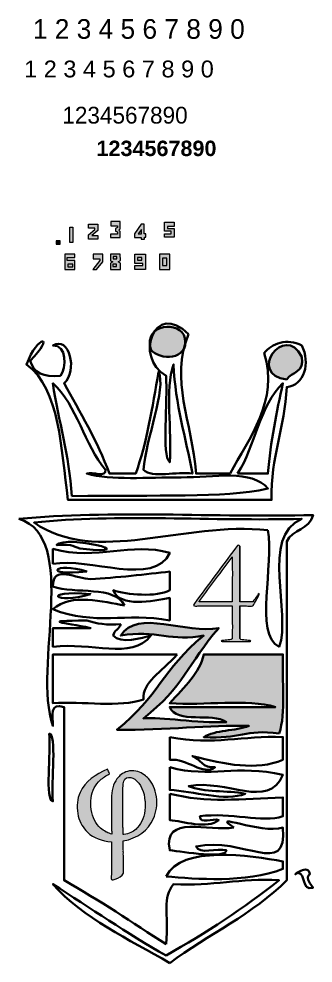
# Model space of a CAD drawing. Header units: inches. Extents: x -6.9 to 20.9, y -22.8 to -6.4.
# Drawn here: x -6.95 to -1.92, y -22.77 to -6.61 of the extents above; entities that cross this region are included whole.
import ezdxf

# ---------------------------------------------------------------- set-up
doc = ezdxf.new("R2010")
doc.units = ezdxf.units.IN
doc.header["$MEASUREMENT"] = 0
doc.layers.add('Decorations', color=7, linetype='Continuous')

# ---------------------------------------------------------------- blocks, each defined once
blk = doc.blocks.new('block 2')
at = {"layer": 'Decorations', "true_color": 0xffffff}
h = blk.add_hatch(color=7, dxfattribs=at)
edge = h.paths.add_edge_path()
edge.add_spline(control_points=[(-3.17, -17.218), (-3.164, -17.241), (-3.114, -17.239), (-3.078, -17.243), (-3.06, -17.245), (-3.043, -17.248), (-3.028, -17.249), (-3.009, -17.251), (-2.99, -17.249), (-2.982, -17.261), (-2.986, -17.272), (-3.001, -17.267), (-3.009, -17.267), (-3.146, -17.268), (-3.291, -17.267), (-3.431, -17.267), (-3.451, -17.267), (-3.473, -17.271), (-3.491, -17.262), (-3.483, -17.249), (-3.462, -17.251), (-3.447, -17.249), (-3.43, -17.248), (-3.413, -17.245), (-3.396, -17.243), (-3.361, -17.239), (-3.324, -17.242), (-3.302, -17.224), (-3.299, -17.039), (-3.302, -16.847), (-3.301, -16.659), (-3.494, -16.659), (-3.694, -16.659), (-3.89, -16.659), (-3.915, -16.659), (-3.943, -16.664), (-3.966, -16.653), (-3.967, -16.638), (-3.956, -16.626), (-3.948, -16.616), (-3.716, -16.303), (-3.485, -15.987), (-3.247, -15.672), (-3.229, -15.649), (-3.194, -15.586), (-3.172, -15.633), (-3.171, -15.951), (-3.174, -16.273), (-3.17, -16.587), (-3.097, -16.587), (-3.024, -16.587), (-2.951, -16.587), (-2.923, -16.554), (-2.899, -16.516), (-2.872, -16.478), (-2.864, -16.467), (-2.857, -16.449), (-2.84, -16.448), (-2.839, -16.468), (-2.853, -16.486), (-2.862, -16.503), (-2.882, -16.539), (-2.898, -16.569), (-2.92, -16.608), (-2.928, -16.623), (-2.94, -16.65), (-2.951, -16.656), (-2.974, -16.666), (-3.03, -16.659), (-3.059, -16.659), (-3.099, -16.659), (-3.135, -16.659), (-3.17, -16.659), (-3.173, -16.841), (-3.173, -17.035), (-3.17, -17.218)], knot_values=[0, 0, 0, 0, 1, 1, 1, 2, 2, 2, 3, 3, 3, 4, 4, 4, 5, 5, 5, 6, 6, 6, 7, 7, 7, 8, 8, 8, 9, 9, 9, 10, 10, 10, 11, 11, 11, 12, 12, 12, 13, 13, 13, 14, 14, 14, 15, 15, 15, 16, 16, 16, 17, 17, 17, 18, 18, 18, 19, 19, 19, 20, 20, 20, 21, 21, 21, 22, 22, 22, 23, 23, 23, 24, 24, 24, 25, 25, 25, 25], degree=3, periodic=1)
edge = h.paths.add_edge_path()
edge.add_spline(control_points=[(-3.302, -15.819), (-3.302, -15.821), (-3.304, -15.821), (-3.304, -15.822), (-3.487, -16.068), (-3.674, -16.319), (-3.855, -16.565), (-3.861, -16.573), (-3.871, -16.581), (-3.869, -16.587), (-3.679, -16.587), (-3.49, -16.587), (-3.301, -16.587), (-3.302, -16.332), (-3.299, -16.072), (-3.302, -15.819)], knot_values=[0, 0, 0, 0, 1, 1, 1, 2, 2, 2, 3, 3, 3, 4, 4, 4, 5, 5, 5, 5], degree=3, periodic=1)
h = blk.add_hatch(color=7, dxfattribs=at)
edge = h.paths.add_edge_path()
edge.add_spline(control_points=[(-3.172, -15.633), (-3.168, -15.948), (-3.171, -16.27), (-3.17, -16.587), (-3.174, -16.273), (-3.171, -15.951), (-3.172, -15.633)], knot_values=[0, 0, 0, 0, 1, 1, 1, 2, 2, 2, 2], degree=3, periodic=1)
h = blk.add_hatch(color=7, dxfattribs=at)
edge = h.paths.add_edge_path()
edge.add_spline(control_points=[(-3.17, -16.659), (-3.17, -16.845), (-3.17, -17.031), (-3.17, -17.218), (-3.173, -17.035), (-3.173, -16.841), (-3.17, -16.659)], knot_values=[0, 0, 0, 0, 1, 1, 1, 2, 2, 2, 2], degree=3, periodic=1)
at = {"layer": 'Decorations', "true_color": 0xb2b2b2}
h = blk.add_hatch(color=253, dxfattribs=at)
edge = h.paths.add_edge_path()
edge.add_spline(control_points=[(-5.803, -20.503), (-5.871, -20.424), (-5.922, -20.334), (-5.943, -20.208), (-5.962, -20.086), (-5.951, -19.957), (-5.903, -19.851), (-5.814, -19.653), (-5.633, -19.537), (-5.435, -19.454), (-5.42, -19.477), (-5.409, -19.504), (-5.397, -19.53), (-5.456, -19.561), (-5.511, -19.597), (-5.558, -19.641), (-5.569, -19.65), (-5.579, -19.66), (-5.589, -19.671), (-5.661, -19.748), (-5.712, -19.861), (-5.717, -19.995), (-5.721, -19.997), (-5.718, -20.006), (-5.719, -20.011), (-5.719, -20.017), (-5.719, -20.024), (-5.719, -20.03), (-5.721, -20.033), (-5.721, -20.047), (-5.719, -20.051), (-5.719, -20.056), (-5.719, -20.062), (-5.719, -20.068), (-5.718, -20.075), (-5.721, -20.086), (-5.717, -20.09), (-5.709, -20.234), (-5.657, -20.348), (-5.582, -20.43), (-5.573, -20.441), (-5.563, -20.451), (-5.552, -20.46), (-5.525, -20.484), (-5.497, -20.506), (-5.463, -20.522), (-5.46, -20.527), (-5.452, -20.528), (-5.447, -20.532), (-5.421, -20.544), (-5.393, -20.554), (-5.362, -20.562), (-5.362, -20.554), (-5.362, -20.547), (-5.362, -20.54), (-5.363, -20.527), (-5.359, -20.511), (-5.363, -20.501), (-5.363, -20.493), (-5.363, -20.486), (-5.363, -20.478), (-5.363, -20.471), (-5.363, -20.465), (-5.363, -20.459), (-5.363, -20.458), (-5.363, -20.457), (-5.363, -20.457), (-5.364, -20.448), (-5.361, -20.435), (-5.365, -20.428), (-5.363, -20.409), (-5.365, -20.393), (-5.365, -20.368), (-5.365, -20.362), (-5.365, -20.355), (-5.365, -20.349), (-5.365, -20.348), (-5.365, -20.348), (-5.365, -20.347), (-5.366, -20.319), (-5.363, -20.286), (-5.366, -20.26), (-5.366, -20.236), (-5.366, -20.212), (-5.366, -20.189), (-5.366, -20.128), (-5.366, -20.068), (-5.366, -20.008), (-5.366, -20.006), (-5.366, -20.003), (-5.366, -20.001), (-5.366, -19.985), (-5.366, -19.969), (-5.366, -19.952), (-5.367, -19.943), (-5.365, -19.93), (-5.366, -19.925), (-5.363, -19.923), (-5.366, -19.914), (-5.365, -19.909), (-5.356, -19.778), (-5.316, -19.664), (-5.247, -19.587), (-5.238, -19.579), (-5.23, -19.571), (-5.222, -19.562), (-5.164, -19.513), (-5.088, -19.472), (-4.985, -19.481), (-4.889, -19.489), (-4.819, -19.534), (-4.765, -19.581), (-4.755, -19.591), (-4.745, -19.601), (-4.735, -19.611), (-4.664, -19.689), (-4.616, -19.793), (-4.598, -19.924), (-4.58, -20.053), (-4.601, -20.191), (-4.647, -20.298), (-4.736, -20.504), (-4.919, -20.634), (-5.165, -20.679), (-5.165, -20.679), (-5.166, -20.679), (-5.166, -20.679), (-5.165, -20.699), (-5.168, -20.723), (-5.165, -20.74), (-5.165, -20.744), (-5.167, -20.743), (-5.165, -20.746), (-5.167, -20.748), (-5.167, -20.76), (-5.165, -20.762), (-5.166, -20.774), (-5.164, -20.796), (-5.165, -20.813), (-5.164, -20.823), (-5.167, -20.837), (-5.163, -20.844), (-5.167, -20.856), (-5.161, -20.869), (-5.163, -20.884), (-5.162, -20.898), (-5.165, -20.916), (-5.162, -20.927), (-5.164, -20.936), (-5.16, -20.949), (-5.162, -20.97), (-5.162, -20.976), (-5.162, -20.981), (-5.162, -20.987), (-5.162, -20.988), (-5.162, -20.988), (-5.162, -20.989), (-5.161, -20.997), (-5.164, -21.01), (-5.16, -21.016), (-5.162, -21.018), (-5.161, -21.018), (-5.16, -21.021), (-5.163, -21.023), (-5.163, -21.036), (-5.16, -21.038), (-5.16, -21.048), (-5.16, -21.057), (-5.16, -21.067), (-5.159, -21.085), (-5.162, -21.107), (-5.158, -21.122), (-5.16, -21.141), (-5.158, -21.161), (-5.158, -21.189), (-5.158, -21.198), (-5.158, -21.207), (-5.158, -21.216), (-5.158, -21.216), (-5.158, -21.217), (-5.158, -21.217), (-5.158, -21.223), (-5.158, -21.228), (-5.158, -21.233), (-5.184, -21.278), (-5.239, -21.317), (-5.303, -21.336), (-5.323, -21.342), (-5.356, -21.353), (-5.368, -21.338), (-5.379, -21.324), (-5.365, -21.294), (-5.37, -21.275), (-5.366, -21.272), (-5.369, -21.263), (-5.368, -21.259), (-5.369, -21.242), (-5.365, -21.23), (-5.368, -21.224), (-5.364, -21.216), (-5.367, -21.201), (-5.366, -21.19), (-5.367, -21.18), (-5.365, -21.164), (-5.366, -21.159), (-5.363, -21.129), (-5.366, -21.092), (-5.365, -21.06), (-5.364, -20.941), (-5.365, -20.821), (-5.365, -20.695), (-5.534, -20.682), (-5.674, -20.625), (-5.771, -20.535), (-5.781, -20.524), (-5.792, -20.513), (-5.803, -20.503)], knot_values=[0, 0, 0, 0, 1, 1, 1, 2, 2, 2, 3, 3, 3, 4, 4, 4, 5, 5, 5, 6, 6, 6, 7, 7, 7, 8, 8, 8, 9, 9, 9, 10, 10, 10, 11, 11, 11, 12, 12, 12, 13, 13, 13, 14, 14, 14, 15, 15, 15, 16, 16, 16, 17, 17, 17, 18, 18, 18, 19, 19, 19, 20, 20, 20, 21, 21, 21, 22, 22, 22, 23, 23, 23, 24, 24, 24, 25, 25, 25, 26, 26, 26, 27, 27, 27, 28, 28, 28, 29, 29, 29, 30, 30, 30, 31, 31, 31, 32, 32, 32, 33, 33, 33, 34, 34, 34, 35, 35, 35, 36, 36, 36, 37, 37, 37, 38, 38, 38, 39, 39, 39, 40, 40, 40, 41, 41, 41, 42, 42, 42, 43, 43, 43, 44, 44, 44, 45, 45, 45, 46, 46, 46, 47, 47, 47, 48, 48, 48, 49, 49, 49, 50, 50, 50, 51, 51, 51, 52, 52, 52, 53, 53, 53, 54, 54, 54, 55, 55, 55, 56, 56, 56, 57, 57, 57, 58, 58, 58, 59, 59, 59, 60, 60, 60, 61, 61, 61, 62, 62, 62, 63, 63, 63, 64, 64, 64, 65, 65, 65, 66, 66, 66, 67, 67, 67, 68, 68, 68, 69, 69, 69, 70, 70, 70, 71, 71, 71, 72, 72, 72, 72], degree=3, periodic=1)
edge = h.paths.add_edge_path()
edge.add_spline(control_points=[(-4.793, -19.995), (-4.802, -19.847), (-4.863, -19.695), (-4.969, -19.625), (-5.006, -19.601), (-5.063, -19.579), (-5.108, -19.6), (-5.15, -19.619), (-5.165, -19.684), (-5.168, -19.751), (-5.172, -19.753), (-5.169, -19.762), (-5.169, -19.766), (-5.169, -19.77), (-5.169, -19.774), (-5.169, -19.778), (-5.173, -19.783), (-5.17, -19.796), (-5.171, -19.805), (-5.171, -19.965), (-5.171, -20.118), (-5.171, -20.274), (-5.171, -20.288), (-5.171, -20.301), (-5.171, -20.314), (-5.171, -20.316), (-5.171, -20.318), (-5.171, -20.32), (-5.17, -20.342), (-5.173, -20.368), (-5.169, -20.387), (-5.169, -20.401), (-5.169, -20.416), (-5.169, -20.43), (-5.168, -20.44), (-5.172, -20.454), (-5.168, -20.462), (-5.17, -20.471), (-5.167, -20.487), (-5.168, -20.508), (-5.167, -20.515), (-5.17, -20.527), (-5.166, -20.532), (-5.169, -20.537), (-5.165, -20.543), (-5.166, -20.555), (-5.166, -20.561), (-5.166, -20.566), (-5.166, -20.571), (-5.164, -20.57), (-5.157, -20.573), (-5.157, -20.57), (-5.062, -20.562), (-4.999, -20.524), (-4.944, -20.476), (-4.935, -20.468), (-4.926, -20.46), (-4.919, -20.451), (-4.844, -20.368), (-4.797, -20.25), (-4.792, -20.103), (-4.788, -20.088), (-4.791, -20.065), (-4.79, -20.047), (-4.79, -20.045), (-4.79, -20.042), (-4.79, -20.039), (-4.791, -20.034), (-4.788, -20.024), (-4.792, -20.02), (-4.792, -20.017), (-4.792, -20.014), (-4.792, -20.011), (-4.793, -20.006), (-4.79, -19.997), (-4.793, -19.995)], knot_values=[0, 0, 0, 0, 1, 1, 1, 2, 2, 2, 3, 3, 3, 4, 4, 4, 5, 5, 5, 6, 6, 6, 7, 7, 7, 8, 8, 8, 9, 9, 9, 10, 10, 10, 11, 11, 11, 12, 12, 12, 13, 13, 13, 14, 14, 14, 15, 15, 15, 16, 16, 16, 17, 17, 17, 18, 18, 18, 19, 19, 19, 20, 20, 20, 21, 21, 21, 22, 22, 22, 23, 23, 23, 24, 24, 24, 25, 25, 25, 25], degree=3, periodic=1)
at = {"layer": 'Decorations', "lineweight": 0}
for points, knots in [([(-3.17, -17.218), (-3.164, -17.241), (-3.114, -17.239), (-3.078, -17.243), (-3.06, -17.245), (-3.043, -17.248), (-3.028, -17.249), (-3.009, -17.251), (-2.99, -17.249), (-2.982, -17.261), (-2.986, -17.272), (-3.001, -17.267), (-3.009, -17.267), (-3.146, -17.268), (-3.291, -17.267), (-3.431, -17.267), (-3.451, -17.267), (-3.473, -17.271), (-3.491, -17.262), (-3.483, -17.249), (-3.462, -17.251), (-3.447, -17.249), (-3.43, -17.248), (-3.413, -17.245), (-3.396, -17.243), (-3.361, -17.239), (-3.324, -17.242), (-3.302, -17.224), (-3.299, -17.039), (-3.302, -16.847), (-3.301, -16.659), (-3.494, -16.659), (-3.694, -16.659), (-3.89, -16.659), (-3.915, -16.659), (-3.943, -16.664), (-3.966, -16.653), (-3.967, -16.638), (-3.956, -16.626), (-3.948, -16.616), (-3.716, -16.303), (-3.485, -15.987), (-3.247, -15.672), (-3.229, -15.649), (-3.194, -15.586), (-3.172, -15.633), (-3.171, -15.951), (-3.174, -16.273), (-3.17, -16.587), (-3.097, -16.587), (-3.024, -16.587), (-2.951, -16.587), (-2.923, -16.554), (-2.899, -16.516), (-2.872, -16.478), (-2.864, -16.467), (-2.857, -16.449), (-2.84, -16.448), (-2.839, -16.468), (-2.853, -16.486), (-2.862, -16.503), (-2.882, -16.539), (-2.898, -16.569), (-2.92, -16.608), (-2.928, -16.623), (-2.94, -16.65), (-2.951, -16.656), (-2.974, -16.666), (-3.03, -16.659), (-3.059, -16.659), (-3.099, -16.659), (-3.135, -16.659), (-3.17, -16.659), (-3.173, -16.841), (-3.173, -17.035), (-3.17, -17.218)], [0, 0, 0, 0, 1, 1, 1, 2, 2, 2, 3, 3, 3, 4, 4, 4, 5, 5, 5, 6, 6, 6, 7, 7, 7, 8, 8, 8, 9, 9, 9, 10, 10, 10, 11, 11, 11, 12, 12, 12, 13, 13, 13, 14, 14, 14, 15, 15, 15, 16, 16, 16, 17, 17, 17, 18, 18, 18, 19, 19, 19, 20, 20, 20, 21, 21, 21, 22, 22, 22, 23, 23, 23, 24, 24, 24, 25, 25, 25, 25]), ([(-3.172, -15.633), (-3.168, -15.948), (-3.171, -16.27), (-3.17, -16.587), (-3.174, -16.273), (-3.171, -15.951), (-3.172, -15.633)], [0, 0, 0, 0, 1, 1, 1, 2, 2, 2, 2]), ([(-3.302, -15.819), (-3.302, -15.821), (-3.304, -15.821), (-3.304, -15.822), (-3.487, -16.068), (-3.674, -16.319), (-3.855, -16.565), (-3.861, -16.573), (-3.871, -16.581), (-3.869, -16.587), (-3.679, -16.587), (-3.49, -16.587), (-3.301, -16.587), (-3.302, -16.332), (-3.299, -16.072), (-3.302, -15.819)], [0, 0, 0, 0, 1, 1, 1, 2, 2, 2, 3, 3, 3, 4, 4, 4, 5, 5, 5, 5]), ([(-3.17, -16.659), (-3.17, -16.845), (-3.17, -17.031), (-3.17, -17.218), (-3.173, -17.035), (-3.173, -16.841), (-3.17, -16.659)], [0, 0, 0, 0, 1, 1, 1, 2, 2, 2, 2]), ([(-5.803, -20.503), (-5.871, -20.424), (-5.922, -20.334), (-5.943, -20.208), (-5.962, -20.086), (-5.951, -19.957), (-5.903, -19.851), (-5.814, -19.653), (-5.633, -19.537), (-5.435, -19.454), (-5.42, -19.477), (-5.409, -19.504), (-5.397, -19.53), (-5.456, -19.561), (-5.511, -19.597), (-5.558, -19.641), (-5.569, -19.65), (-5.579, -19.66), (-5.589, -19.671), (-5.661, -19.748), (-5.712, -19.861), (-5.717, -19.995), (-5.721, -19.997), (-5.718, -20.006), (-5.719, -20.011), (-5.719, -20.017), (-5.719, -20.024), (-5.719, -20.03), (-5.721, -20.033), (-5.721, -20.047), (-5.719, -20.051), (-5.719, -20.056), (-5.719, -20.062), (-5.719, -20.068), (-5.718, -20.075), (-5.721, -20.086), (-5.717, -20.09), (-5.709, -20.234), (-5.657, -20.348), (-5.582, -20.43), (-5.573, -20.441), (-5.563, -20.451), (-5.552, -20.46), (-5.525, -20.484), (-5.497, -20.506), (-5.463, -20.522), (-5.46, -20.527), (-5.452, -20.528), (-5.447, -20.532), (-5.421, -20.544), (-5.393, -20.554), (-5.362, -20.562), (-5.362, -20.554), (-5.362, -20.547), (-5.362, -20.54), (-5.363, -20.527), (-5.359, -20.511), (-5.363, -20.501), (-5.363, -20.493), (-5.363, -20.486), (-5.363, -20.478), (-5.363, -20.471), (-5.363, -20.465), (-5.363, -20.459), (-5.363, -20.458), (-5.363, -20.457), (-5.363, -20.457), (-5.364, -20.448), (-5.361, -20.435), (-5.365, -20.428), (-5.363, -20.409), (-5.365, -20.393), (-5.365, -20.368), (-5.365, -20.362), (-5.365, -20.355), (-5.365, -20.349), (-5.365, -20.348), (-5.365, -20.348), (-5.365, -20.347), (-5.366, -20.319), (-5.363, -20.286), (-5.366, -20.26), (-5.366, -20.236), (-5.366, -20.212), (-5.366, -20.189), (-5.366, -20.128), (-5.366, -20.068), (-5.366, -20.008), (-5.366, -20.006), (-5.366, -20.003), (-5.366, -20.001), (-5.366, -19.985), (-5.366, -19.969), (-5.366, -19.952), (-5.367, -19.943), (-5.365, -19.93), (-5.366, -19.925), (-5.363, -19.923), (-5.366, -19.914), (-5.365, -19.909), (-5.356, -19.778), (-5.316, -19.664), (-5.247, -19.587), (-5.238, -19.579), (-5.23, -19.571), (-5.222, -19.562), (-5.164, -19.513), (-5.088, -19.472), (-4.985, -19.481), (-4.889, -19.489), (-4.819, -19.534), (-4.765, -19.581), (-4.755, -19.591), (-4.745, -19.601), (-4.735, -19.611), (-4.664, -19.689), (-4.616, -19.793), (-4.598, -19.924), (-4.58, -20.053), (-4.601, -20.191), (-4.647, -20.298), (-4.736, -20.504), (-4.919, -20.634), (-5.165, -20.679), (-5.165, -20.679), (-5.166, -20.679), (-5.166, -20.679), (-5.165, -20.699), (-5.168, -20.723), (-5.165, -20.74), (-5.165, -20.744), (-5.167, -20.743), (-5.165, -20.746), (-5.167, -20.748), (-5.167, -20.76), (-5.165, -20.762), (-5.166, -20.774), (-5.164, -20.796), (-5.165, -20.813), (-5.164, -20.823), (-5.167, -20.837), (-5.163, -20.844), (-5.167, -20.856), (-5.161, -20.869), (-5.163, -20.884), (-5.162, -20.898), (-5.165, -20.916), (-5.162, -20.927), (-5.164, -20.936), (-5.16, -20.949), (-5.162, -20.97), (-5.162, -20.976), (-5.162, -20.981), (-5.162, -20.987), (-5.162, -20.988), (-5.162, -20.988), (-5.162, -20.989), (-5.161, -20.997), (-5.164, -21.01), (-5.16, -21.016), (-5.162, -21.018), (-5.161, -21.018), (-5.16, -21.021), (-5.163, -21.023), (-5.163, -21.036), (-5.16, -21.038), (-5.16, -21.048), (-5.16, -21.057), (-5.16, -21.067), (-5.159, -21.085), (-5.162, -21.107), (-5.158, -21.122), (-5.16, -21.141), (-5.158, -21.161), (-5.158, -21.189), (-5.158, -21.198), (-5.158, -21.207), (-5.158, -21.216), (-5.158, -21.216), (-5.158, -21.217), (-5.158, -21.217), (-5.158, -21.223), (-5.158, -21.228), (-5.158, -21.233), (-5.184, -21.278), (-5.239, -21.317), (-5.303, -21.336), (-5.323, -21.342), (-5.356, -21.353), (-5.368, -21.338), (-5.379, -21.324), (-5.365, -21.294), (-5.37, -21.275), (-5.366, -21.272), (-5.369, -21.263), (-5.368, -21.259), (-5.369, -21.242), (-5.365, -21.23), (-5.368, -21.224), (-5.364, -21.216), (-5.367, -21.201), (-5.366, -21.19), (-5.367, -21.18), (-5.365, -21.164), (-5.366, -21.159), (-5.363, -21.129), (-5.366, -21.092), (-5.365, -21.06), (-5.364, -20.941), (-5.365, -20.821), (-5.365, -20.695), (-5.534, -20.682), (-5.674, -20.625), (-5.771, -20.535), (-5.781, -20.524), (-5.792, -20.513), (-5.803, -20.503)], [0, 0, 0, 0, 1, 1, 1, 2, 2, 2, 3, 3, 3, 4, 4, 4, 5, 5, 5, 6, 6, 6, 7, 7, 7, 8, 8, 8, 9, 9, 9, 10, 10, 10, 11, 11, 11, 12, 12, 12, 13, 13, 13, 14, 14, 14, 15, 15, 15, 16, 16, 16, 17, 17, 17, 18, 18, 18, 19, 19, 19, 20, 20, 20, 21, 21, 21, 22, 22, 22, 23, 23, 23, 24, 24, 24, 25, 25, 25, 26, 26, 26, 27, 27, 27, 28, 28, 28, 29, 29, 29, 30, 30, 30, 31, 31, 31, 32, 32, 32, 33, 33, 33, 34, 34, 34, 35, 35, 35, 36, 36, 36, 37, 37, 37, 38, 38, 38, 39, 39, 39, 40, 40, 40, 41, 41, 41, 42, 42, 42, 43, 43, 43, 44, 44, 44, 45, 45, 45, 46, 46, 46, 47, 47, 47, 48, 48, 48, 49, 49, 49, 50, 50, 50, 51, 51, 51, 52, 52, 52, 53, 53, 53, 54, 54, 54, 55, 55, 55, 56, 56, 56, 57, 57, 57, 58, 58, 58, 59, 59, 59, 60, 60, 60, 61, 61, 61, 62, 62, 62, 63, 63, 63, 64, 64, 64, 65, 65, 65, 66, 66, 66, 67, 67, 67, 68, 68, 68, 69, 69, 69, 70, 70, 70, 71, 71, 71, 72, 72, 72, 72]), ([(-4.793, -19.995), (-4.802, -19.847), (-4.863, -19.695), (-4.969, -19.625), (-5.006, -19.601), (-5.063, -19.579), (-5.108, -19.6), (-5.15, -19.619), (-5.165, -19.684), (-5.168, -19.751), (-5.172, -19.753), (-5.169, -19.762), (-5.169, -19.766), (-5.169, -19.77), (-5.169, -19.774), (-5.169, -19.778), (-5.173, -19.783), (-5.17, -19.796), (-5.171, -19.805), (-5.171, -19.965), (-5.171, -20.118), (-5.171, -20.274), (-5.171, -20.288), (-5.171, -20.301), (-5.171, -20.314), (-5.171, -20.316), (-5.171, -20.318), (-5.171, -20.32), (-5.17, -20.342), (-5.173, -20.368), (-5.169, -20.387), (-5.169, -20.401), (-5.169, -20.416), (-5.169, -20.43), (-5.168, -20.44), (-5.172, -20.454), (-5.168, -20.462), (-5.17, -20.471), (-5.167, -20.487), (-5.168, -20.508), (-5.167, -20.515), (-5.17, -20.527), (-5.166, -20.532), (-5.169, -20.537), (-5.165, -20.543), (-5.166, -20.555), (-5.166, -20.561), (-5.166, -20.566), (-5.166, -20.571), (-5.164, -20.57), (-5.157, -20.573), (-5.157, -20.57), (-5.062, -20.562), (-4.999, -20.524), (-4.944, -20.476), (-4.935, -20.468), (-4.926, -20.46), (-4.919, -20.451), (-4.844, -20.368), (-4.797, -20.25), (-4.792, -20.103), (-4.788, -20.088), (-4.791, -20.065), (-4.79, -20.047), (-4.79, -20.045), (-4.79, -20.042), (-4.79, -20.039), (-4.791, -20.034), (-4.788, -20.024), (-4.792, -20.02), (-4.792, -20.017), (-4.792, -20.014), (-4.792, -20.011), (-4.793, -20.006), (-4.79, -19.997), (-4.793, -19.995)], [0, 0, 0, 0, 1, 1, 1, 2, 2, 2, 3, 3, 3, 4, 4, 4, 5, 5, 5, 6, 6, 6, 7, 7, 7, 8, 8, 8, 9, 9, 9, 10, 10, 10, 11, 11, 11, 12, 12, 12, 13, 13, 13, 14, 14, 14, 15, 15, 15, 16, 16, 16, 17, 17, 17, 18, 18, 18, 19, 19, 19, 20, 20, 20, 21, 21, 21, 22, 22, 22, 23, 23, 23, 24, 24, 24, 25, 25, 25, 25])]:
    blk.add_open_spline(points, degree=3, knots=knots, dxfattribs=at)

msp = doc.modelspace()

# ---------------------------------------------------------------- hatches: boundary and pattern name
at = {"layer": 'Decorations', "true_color": 0x231f20}
h = msp.add_hatch(color=179, dxfattribs=at)
h.dxf.hatch_style = 2
h.paths.add_polyline_path([(-6.076, -10.179), (-6.025, -10.179), (-6.025, -10.437), (-6.076, -10.437)])
h = msp.add_hatch(color=179, dxfattribs=at)
h.dxf.hatch_style = 2
h.paths.add_polyline_path([(-5.76, -10.127), (-5.599, -10.127), (-5.599, -10.233), (-5.702, -10.321), (-5.599, -10.321), (-5.599, -10.384), (-5.76, -10.384), (-5.76, -10.306), (-5.652, -10.217), (-5.652, -10.192), (-5.76, -10.193)])
h = msp.add_hatch(color=179, dxfattribs=at)
h.dxf.hatch_style = 2
h.paths.add_polyline_path([(-5.217, -10.082), (-5.375, -10.082), (-5.375, -10.156), (-5.26, -10.156), (-5.26, -10.183), (-5.296, -10.2), (-5.296, -10.245), (-5.26, -10.258), (-5.26, -10.297), (-5.38, -10.297), (-5.38, -10.354), (-5.217, -10.354), (-5.217, -10.253), (-5.242, -10.228), (-5.219, -10.204)])
h = msp.add_hatch(color=179, dxfattribs=at)
h.dxf.hatch_style = 2
h.paths.add_polyline_path([(-4.86, -10.127), (-4.975, -10.29), (-4.975, -10.355), (-4.86, -10.355), (-4.86, -10.384), (-4.803, -10.384), (-4.803, -10.346), (-4.781, -10.346), (-4.781, -10.293), (-4.806, -10.293), (-4.806, -10.127)])
h = msp.add_hatch(color=179, dxfattribs=at)
h.dxf.hatch_style = 2
h.paths.add_polyline_path([(-4.459, -10.347), (-4.459, -10.291), (-4.343, -10.291), (-4.343, -10.242), (-4.459, -10.242), (-4.459, -10.089), (-4.307, -10.089), (-4.296, -10.089), (-4.296, -10.167), (-4.407, -10.167), (-4.407, -10.201), (-4.296, -10.201), (-4.296, -10.347)])
h = msp.add_hatch(color=179, dxfattribs=at)
h.dxf.hatch_style = 2
h.paths.add_polyline_path([(-6.312, -10.408), (-6.312, -10.467), (-6.24, -10.467), (-6.24, -10.408)])
h = msp.add_hatch(color=179, dxfattribs=at)
h.dxf.hatch_style = 2
h.paths.add_polyline_path([(-6.162, -10.636), (-6.162, -10.903), (-5.99, -10.903), (-5.99, -10.745), (-6.124, -10.745), (-6.124, -10.698), (-5.99, -10.696), (-5.99, -10.636)])
h = msp.add_hatch(color=179, dxfattribs=at)
h.dxf.hatch_style = 2
h.paths.add_polyline_path([(-5.676, -10.64), (-5.676, -10.721), (-5.564, -10.721), (-5.564, -10.745), (-5.683, -10.899), (-5.624, -10.899), (-5.514, -10.77), (-5.514, -10.64)])
h = msp.add_hatch(color=179, dxfattribs=at)
h.dxf.hatch_style = 2
h.paths.add_polyline_path([(-5.384, -10.64), (-5.384, -10.752), (-5.344, -10.77), (-5.384, -10.793), (-5.384, -10.899), (-5.214, -10.899), (-5.214, -10.792), (-5.252, -10.77), (-5.214, -10.749), (-5.215, -10.64)])
h = msp.add_hatch(color=179, dxfattribs=at)
h.dxf.hatch_style = 2
h.paths.add_polyline_path([(-4.969, -10.641), (-4.787, -10.641), (-4.787, -10.898), (-4.969, -10.898), (-4.969, -10.831), (-4.828, -10.831), (-4.828, -10.797), (-4.969, -10.797)])
h = msp.add_hatch(color=179, dxfattribs=at)
h.dxf.hatch_style = 2
h.paths.add_polyline_path([(-4.546, -10.641), (-4.546, -10.898), (-4.371, -10.898), (-4.371, -10.641)])
at = {"layer": 'Decorations', "true_color": 0xfff100}
h = msp.add_hatch(color=2, dxfattribs=at)
edge = h.paths.add_edge_path()
edge.add_spline(control_points=[(-4.692, -12.267), (-4.555, -12.467), (-4.033, -12.456), (-4.112, -12.074), (-4.179, -11.762), (-4.827, -11.823), (-4.692, -12.267)], knot_values=[0, 0, 0, 0, 1, 1, 1, 2, 2, 2, 2], degree=3, periodic=1)
h = msp.add_hatch(color=2, dxfattribs=at)
edge = h.paths.add_edge_path()
edge.add_spline(control_points=[(-2.372, -12.783), (-2.289, -12.651), (-2.06, -12.666), (-2.114, -12.396), (-2.416, -11.799), (-3.054, -12.703), (-2.372, -12.783)], knot_values=[0, 0, 0, 0, 1, 1, 1, 2, 2, 2, 2], degree=3, periodic=1)
at = {"layer": 'Decorations', "true_color": 0x676767}
h = msp.add_hatch(color=251, dxfattribs=at)
edge = h.paths.add_edge_path()
edge.add_spline(control_points=[(-2.501, -18.84), (-2.377, -18.491), (-2.46, -17.935), (-2.436, -17.487), (-2.888, -17.487), (-3.339, -17.487), (-3.79, -17.487), (-3.851, -17.809), (-4.119, -18.034), (-4.37, -18.324), (-3.789, -18.367), (-3.038, -18.239), (-2.565, -18.389), (-3.167, -18.389), (-3.768, -18.389), (-4.37, -18.389), (-4.257, -18.684), (-3.637, -18.472), (-3.403, -18.647), (-3.906, -18.668), (-4.514, -18.554), (-4.821, -18.582), (-4.13, -18.042), (-4.063, -17.655), (-3.532, -17.036), (-4.083, -17.151), (-4.932, -16.7), (-5.207, -17.165), (-4.616, -17.061), (-4.314, -17.279), (-3.79, -17.165), (-4.506, -17.753), (-4.558, -18.209), (-5.272, -18.776), (-4.424, -18.79), (-3.696, -18.69), (-3.016, -18.711), (-3.248, -18.801), (-3.594, -18.777), (-3.79, -18.904), (-3.164, -18.943), (-3.085, -18.761), (-2.501, -18.84)], knot_values=[0, 0, 0, 0, 1, 1, 1, 2, 2, 2, 3, 3, 3, 4, 4, 4, 5, 5, 5, 6, 6, 6, 7, 7, 7, 8, 8, 8, 9, 9, 9, 10, 10, 10, 11, 11, 11, 12, 12, 12, 13, 13, 13, 14, 14, 14, 14], degree=3, periodic=1)

# ---------------------------------------------------------------- linework, layer by layer
at = {"layer": 'Decorations', "lineweight": 0}
for points in [[(-6.076, -10.179), (-6.025, -10.179), (-6.025, -10.437), (-6.076, -10.437), (-6.076, -10.179)], [(-5.76, -10.127), (-5.599, -10.127), (-5.599, -10.233), (-5.702, -10.321), (-5.599, -10.321), (-5.599, -10.384), (-5.76, -10.384), (-5.76, -10.306), (-5.652, -10.217), (-5.652, -10.192), (-5.76, -10.193), (-5.76, -10.127)], [(-5.217, -10.082), (-5.375, -10.082), (-5.375, -10.156), (-5.26, -10.156), (-5.26, -10.183), (-5.296, -10.2), (-5.296, -10.245), (-5.26, -10.258), (-5.26, -10.297), (-5.38, -10.297), (-5.38, -10.354), (-5.217, -10.354), (-5.217, -10.253), (-5.242, -10.228), (-5.219, -10.204), (-5.217, -10.082)], [(-4.86, -10.127), (-4.975, -10.29), (-4.975, -10.355), (-4.86, -10.355), (-4.86, -10.384), (-4.803, -10.384), (-4.803, -10.346), (-4.781, -10.346), (-4.781, -10.293), (-4.806, -10.293), (-4.806, -10.127), (-4.86, -10.127)], [(-4.459, -10.347), (-4.459, -10.291), (-4.343, -10.291), (-4.343, -10.242), (-4.459, -10.242), (-4.459, -10.089), (-4.307, -10.089), (-4.296, -10.089), (-4.296, -10.167), (-4.407, -10.167), (-4.407, -10.201), (-4.296, -10.201), (-4.296, -10.347), (-4.459, -10.347)], [(-4.855, -10.218), (-4.911, -10.293), (-4.855, -10.293), (-4.855, -10.218)], [(-6.312, -10.408), (-6.312, -10.467), (-6.24, -10.467), (-6.24, -10.408), (-6.312, -10.408)], [(-6.162, -10.636), (-6.162, -10.903), (-5.99, -10.903), (-5.99, -10.745), (-6.124, -10.745), (-6.124, -10.698), (-5.99, -10.696), (-5.99, -10.636), (-6.162, -10.636)], [(-5.676, -10.64), (-5.676, -10.721), (-5.564, -10.721), (-5.564, -10.745), (-5.683, -10.899), (-5.624, -10.899), (-5.514, -10.77), (-5.514, -10.64), (-5.676, -10.64)], [(-5.384, -10.64), (-5.384, -10.752), (-5.344, -10.77), (-5.384, -10.793), (-5.384, -10.899), (-5.214, -10.899), (-5.214, -10.792), (-5.252, -10.77), (-5.214, -10.749), (-5.215, -10.64), (-5.384, -10.64)], [(-4.969, -10.641), (-4.787, -10.641), (-4.787, -10.898), (-4.969, -10.898), (-4.969, -10.831), (-4.828, -10.831), (-4.828, -10.797), (-4.969, -10.797), (-4.969, -10.641)], [(-4.546, -10.641), (-4.546, -10.898), (-4.371, -10.898), (-4.371, -10.641), (-4.546, -10.641)], [(-6.109, -10.808), (-6.109, -10.855), (-6.025, -10.855), (-6.025, -10.808), (-6.109, -10.808)], [(-5.342, -10.807), (-5.342, -10.85), (-5.278, -10.85), (-5.278, -10.807), (-5.342, -10.807)], [(-5.339, -10.676), (-5.339, -10.718), (-5.275, -10.718), (-5.275, -10.676), (-5.339, -10.676)], [(-4.921, -10.696), (-4.921, -10.74), (-4.845, -10.74), (-4.845, -10.696), (-4.921, -10.696)], [(-4.496, -10.708), (-4.496, -10.831), (-4.422, -10.831), (-4.422, -10.708), (-4.496, -10.708)]]:
    msp.add_lwpolyline(points, dxfattribs=at)
at = {"layer": 'Decorations', "color": 179, "lineweight": 35, "true_color": 0x231f20}
for points, knots in [([(-4.047, -12.009), (-4.375, -12.782), (-3.989, -13.498), (-3.919, -14.394), (-3.725, -14.394), (-3.532, -14.394), (-3.339, -14.394), (-3.019, -13.789), (-2.498, -13.144), (-2.759, -12.332), (-2.627, -12.169), (-2.365, -12.067), (-2.114, -12.203), (-1.967, -12.498), (-2.065, -12.881), (-2.372, -12.912), (-2.4, -13.614), (-2.648, -14.097), (-2.63, -14.845), (-3.79, -14.845), (-4.95, -14.845), (-6.109, -14.845), (-6.233, -13.959), (-6.239, -12.955), (-6.818, -12.525), (-6.623, -12.008), (-6.313, -12.013), (-6.754, -12.461), (-6.703, -12.667), (-6.53, -12.752), (-6.238, -12.718), (-6.133, -12.594), (-6.129, -12.181), (-6.367, -12.203), (-6.082, -12.021), (-5.94, -12.645), (-6.174, -12.847), (-5.899, -13.345), (-5.611, -13.83), (-5.401, -14.394), (-5.25, -14.394), (-5.1, -14.394), (-4.95, -14.394), (-4.765, -13.869), (-4.663, -13.262), (-4.563, -12.654), (-4.42, -12.936), (-4.78, -13.804), (-4.821, -14.329), (-4.668, -14.477), (-4.242, -14.352), (-3.983, -14.394), (-4.093, -13.773), (-4.275, -13.225), (-4.305, -12.525), (-4.455, -12.955), (-4.327, -13.663), (-4.37, -14.2), (-4.512, -14.084), (-4.397, -13.154), (-4.434, -12.718), (-4.99, -12.405), (-4.628, -11.417), (-4.047, -12.009)], [0, 0, 0, 0, 1, 1, 1, 2, 2, 2, 3, 3, 3, 4, 4, 4, 5, 5, 5, 6, 6, 6, 7, 7, 7, 8, 8, 8, 9, 9, 9, 10, 10, 10, 11, 11, 11, 12, 12, 12, 13, 13, 13, 14, 14, 14, 15, 15, 15, 16, 16, 16, 17, 17, 17, 18, 18, 18, 19, 19, 19, 20, 20, 20, 21, 21, 21, 21]), ([(-4.692, -12.267), (-4.555, -12.467), (-4.033, -12.456), (-4.112, -12.074), (-4.179, -11.762), (-4.827, -11.823), (-4.692, -12.267)], [0, 0, 0, 0, 1, 1, 1, 2, 2, 2, 2]), ([(-2.372, -12.783), (-2.289, -12.651), (-2.06, -12.666), (-2.114, -12.396), (-2.416, -11.799), (-3.054, -12.703), (-2.372, -12.783)], [0, 0, 0, 0, 1, 1, 1, 2, 2, 2, 2]), ([(-6.045, -14.78), (-4.545, -14.751), (-3.492, -14.82), (-2.694, -14.651), (-2.959, -14.316), (-3.62, -14.458), (-4.176, -14.458), (-4.759, -14.458), (-5.368, -14.51), (-5.787, -14.394), (-5.694, -14.358), (-5.454, -14.469), (-5.465, -14.329), (-5.835, -13.905), (-5.948, -13.222), (-6.367, -12.847), (-6.27, -13.502), (-6.086, -14.07), (-6.045, -14.78)], [0, 0, 0, 0, 1, 1, 1, 2, 2, 2, 3, 3, 3, 4, 4, 4, 5, 5, 5, 6, 6, 6, 6]), ([(-3.21, -14.394), (-3.038, -14.394), (-2.866, -14.394), (-2.694, -14.394), (-2.647, -13.839), (-2.543, -13.342), (-2.436, -12.847), (-2.834, -13.223), (-2.909, -13.921), (-3.21, -14.394)], [0, 0, 0, 0, 1, 1, 1, 2, 2, 2, 3, 3, 3, 3]), ([(-6.947, -15.167), (-5.401, -15.017), (-3.575, -15.145), (-1.921, -15.103), (-1.972, -15.352), (-2.277, -15.348), (-2.372, -15.554), (-2.372, -17.487), (-2.372, -19.42), (-2.372, -21.353), (-2.934, -21.93), (-3.723, -22.279), (-4.37, -22.771)], [0, 0, 0, 0, 1, 1, 1, 2, 2, 2, 3, 3, 3, 4, 4, 4, 4]), ([(-4.434, -22.449), (-5.006, -22.076), (-5.572, -21.696), (-6.174, -21.353), (-6.174, -20.365), (-6.174, -19.377), (-6.174, -18.389), (-6.427, -18.307), (-6.366, -18.541), (-6.367, -18.711), (-6.719, -17.688), (-5.906, -15.5), (-6.947, -15.167)], [0, 0, 0, 0, 1, 1, 1, 2, 2, 2, 3, 3, 3, 4, 4, 4, 4]), ([(-2.694, -15.36), (-2.58, -15.947), (-2.933, -17.139), (-2.501, -17.358), (-2.285, -16.782), (-2.832, -15.473), (-2.114, -15.167), (-3.618, -15.21), (-5.293, -15.081), (-6.689, -15.231), (-5.635, -15.972), (-4.133, -15.208), (-2.694, -15.36)], [0, 0, 0, 0, 1, 1, 1, 2, 2, 2, 3, 3, 3, 4, 4, 4, 4]), ([(-5.852, -15.682), (-4.786, -15.786), (-6.134, -15.429), (-6.303, -15.618), (-5.989, -15.587), (-6.023, -15.666), (-5.852, -15.682)], [0, 0, 0, 0, 1, 1, 1, 2, 2, 2, 2]), ([(-6.367, -15.94), (-5.75, -15.82), (-4.626, -16.34), (-4.37, -15.747), (-5.022, -15.564), (-5.614, -15.887), (-6.367, -15.682), (-6.367, -15.768), (-6.367, -15.854), (-6.367, -15.94)], [0, 0, 0, 0, 1, 1, 1, 2, 2, 2, 3, 3, 3, 3]), ([(-5.787, -16.069), (-6.335, -15.887), (-6.57, -16.161), (-5.787, -16.069), (-5.787, -16.069), (-5.787, -16.069), (-5.787, -16.069)], [0, 0, 0, 0, 1, 1, 1, 2, 2, 2, 2]), ([(-5.143, -16.649), (-5.501, -16.589), (-6.054, -16.433), (-6.367, -16.714), (-5.647, -17.005), (-5.122, -16.764), (-4.37, -16.907), (-4.37, -16.778), (-4.37, -16.649), (-4.37, -16.52), (-4.658, -16.58), (-5.228, -16.688), (-5.336, -16.391), (-5.111, -16.469), (-4.587, -16.511), (-4.37, -16.391), (-4.37, -16.284), (-4.37, -16.177), (-4.37, -16.069), (-4.754, -16.114), (-5.294, -16.179), (-5.723, -16.198), (-5.945, -16.208), (-6.38, -15.933), (-6.367, -16.327), (-5.987, -16.462), (-5.311, -16.302), (-5.143, -16.649)], [0, 0, 0, 0, 1, 1, 1, 2, 2, 2, 3, 3, 3, 4, 4, 4, 5, 5, 5, 6, 6, 6, 7, 7, 7, 8, 8, 8, 9, 9, 9, 9]), ([(-5.723, -16.456), (-6.583, -16.381), (-6.339, -16.646), (-5.723, -16.456), (-5.723, -16.456), (-5.723, -16.456), (-5.723, -16.456)], [0, 0, 0, 0, 1, 1, 1, 2, 2, 2, 2]), ([(-2.501, -18.84), (-2.377, -18.491), (-2.46, -17.935), (-2.436, -17.487), (-2.888, -17.487), (-3.339, -17.487), (-3.79, -17.487), (-3.851, -17.809), (-4.119, -18.034), (-4.37, -18.324), (-3.789, -18.367), (-3.038, -18.239), (-2.565, -18.389), (-3.167, -18.389), (-3.768, -18.389), (-4.37, -18.389), (-4.257, -18.684), (-3.637, -18.472), (-3.403, -18.647), (-3.906, -18.668), (-4.514, -18.554), (-4.821, -18.582), (-4.13, -18.042), (-4.063, -17.655), (-3.532, -17.036), (-4.083, -17.151), (-4.932, -16.7), (-5.207, -17.165), (-4.616, -17.061), (-4.314, -17.279), (-3.79, -17.165), (-4.506, -17.753), (-4.558, -18.209), (-5.272, -18.776), (-4.424, -18.79), (-3.696, -18.69), (-3.016, -18.711), (-3.248, -18.801), (-3.594, -18.777), (-3.79, -18.904), (-3.164, -18.943), (-3.085, -18.761), (-2.501, -18.84)], [0, 0, 0, 0, 1, 1, 1, 2, 2, 2, 3, 3, 3, 4, 4, 4, 5, 5, 5, 6, 6, 6, 7, 7, 7, 8, 8, 8, 9, 9, 9, 10, 10, 10, 11, 11, 11, 12, 12, 12, 13, 13, 13, 14, 14, 14, 14]), ([(-5.207, -16.971), (-5.442, -16.991), (-5.627, -16.961), (-5.787, -16.907), (-6.612, -16.915), (-6.183, -16.936), (-5.723, -17.036), (-5.938, -17.036), (-6.152, -17.036), (-6.367, -17.036), (-6.367, -17.143), (-6.367, -17.25), (-6.367, -17.358), (-5.713, -17.27), (-5.025, -17.594), (-4.692, -17.165), (-4.832, -17.201), (-5.219, -17.318), (-5.336, -17.165), (-5.321, -17.073), (-5.23, -17.056), (-5.207, -16.971)], [0, 0, 0, 0, 1, 1, 1, 2, 2, 2, 3, 3, 3, 4, 4, 4, 5, 5, 5, 6, 6, 6, 7, 7, 7, 7]), ([(-4.241, -17.487), (-4.95, -17.487), (-5.658, -17.487), (-6.367, -17.487), (-6.367, -17.766), (-6.367, -18.045), (-6.367, -18.324), (-5.867, -18.287), (-5.215, -18.402), (-4.821, -18.26), (-4.829, -17.953), (-4.526, -17.804), (-4.241, -17.487)], [0, 0, 0, 0, 1, 1, 1, 2, 2, 2, 3, 3, 3, 4, 4, 4, 4]), ([(-6.432, -18.84), (-6.292, -18.853), (-6.402, -19.668), (-6.367, -20), (-6.506, -19.987), (-6.397, -19.172), (-6.432, -18.84)], [0, 0, 0, 0, 1, 1, 1, 2, 2, 2, 2]), ([(-4.37, -18.904), (-4.37, -19.033), (-4.37, -19.162), (-4.37, -19.291), (-4.079, -19.261), (-3.794, -19.572), (-3.596, -19.42), (-3.81, -19.441), (-3.84, -19.277), (-3.983, -19.227), (-3.412, -19.371), (-2.9, -19.484), (-2.436, -19.291), (-2.436, -19.162), (-2.436, -19.033), (-2.436, -18.904), (-3.125, -18.871), (-3.61, -19.05), (-4.37, -18.904)], [0, 0, 0, 0, 1, 1, 1, 2, 2, 2, 3, 3, 3, 4, 4, 4, 5, 5, 5, 6, 6, 6, 6]), ([(-4.37, -19.42), (-4.37, -19.549), (-4.37, -19.678), (-4.37, -19.807), (-3.978, -19.824), (-3.418, -20.014), (-3.081, -19.871), (-3.388, -19.813), (-3.792, -19.852), (-4.047, -19.742), (-3.393, -19.614), (-2.692, -20.154), (-2.436, -19.549), (-3.222, -19.364), (-3.677, -19.609), (-4.37, -19.42)], [0, 0, 0, 0, 1, 1, 1, 2, 2, 2, 3, 3, 3, 4, 4, 4, 5, 5, 5, 5]), ([(-4.37, -19.871), (-4.37, -20.021), (-4.37, -20.172), (-4.37, -20.322), (-4.152, -20.344), (-3.72, -20.485), (-3.532, -20.322), (-3.626, -20.287), (-3.865, -20.397), (-3.854, -20.258), (-3.339, -20.185), (-2.789, -20.378), (-2.436, -20.258), (-2.436, -20.15), (-2.436, -20.043), (-2.436, -19.935), (-3.137, -19.964), (-3.748, -20.033), (-4.37, -19.871)], [0, 0, 0, 0, 1, 1, 1, 2, 2, 2, 3, 3, 3, 4, 4, 4, 5, 5, 5, 6, 6, 6, 6]), ([(-3.274, -20.451), (-3.694, -20.526), (-4.497, -20.217), (-4.37, -20.838), (-4.14, -20.866), (-3.391, -20.99), (-3.403, -20.838), (-3.557, -20.798), (-3.871, -20.918), (-3.919, -20.773), (-3.117, -20.596), (-2.36, -21.328), (-2.436, -20.451), (-2.825, -20.573), (-3.705, -20.163), (-3.274, -20.451)], [0, 0, 0, 0, 1, 1, 1, 2, 2, 2, 3, 3, 3, 4, 4, 4, 5, 5, 5, 5]), ([(-4.434, -21.289), (-3.914, -21.33), (-3.083, -21.405), (-2.436, -21.16), (-2.436, -21.117), (-2.436, -21.074), (-2.436, -21.031), (-2.986, -20.931), (-4.174, -20.746), (-4.434, -21.289)], [0, 0, 0, 0, 1, 1, 1, 2, 2, 2, 3, 3, 3, 3]), ([(-1.985, -21.224), (-1.935, -21.283), (-2.109, -21.232), (-1.921, -21.482), (-2.14, -21.53), (-2.027, -21.244), (-2.179, -21.224), (-2.341, -21.328), (-2.017, -21.062), (-1.985, -21.224)], [0, 0, 0, 0, 1, 1, 1, 2, 2, 2, 3, 3, 3, 3]), ([(-4.434, -22.642), (-3.747, -22.255), (-3.102, -21.826), (-2.501, -21.353), (-3.168, -21.309), (-3.638, -21.462), (-4.305, -21.418), (-4.501, -21.667), (-4.385, -21.891), (-4.434, -22.449)], [0, 0, 0, 0, 1, 1, 1, 2, 2, 2, 3, 3, 3, 3]), ([(-4.37, -22.771), (-5.071, -22.355), (-5.845, -22.012), (-6.367, -21.418), (-5.726, -21.829), (-5.104, -22.26), (-4.434, -22.642)], [0, 0, 0, 0, 1, 1, 1, 2, 2, 2, 2])]:
    msp.add_open_spline(points, degree=3, knots=knots, dxfattribs=at)

# ---------------------------------------------------------------- block references
at = {"layer": 'Decorations'}
msp.add_blockref('block 2', (0, 0), dxfattribs=at)

# ---------------------------------------------------------------- texts
at = {"layer": 'Decorations', "color": 179, "true_color": 0x231f20, "attachment_point": 7}
for s, insert, char_height in [('\\fKino MT|b0|i0|c0|p34;\\W1;1 2 3 4 5 6 7 8 9 0', (-6.709, -6.957), 0.33584), ('\\fHelvetica|b0|i0|c0|p34;\\W1;1 2 3 4 5 6 7 8 9 0', (-6.859, -7.617), 0.28787), ('\\fDesdemona|b0|i0|c0|p34;\\W1;1234567890', (-6.205, -8.408), 0.28787), ('\\fArial Rounded MT|b1|i0|c0|p34;\\W1;1234567890', (-5.622, -8.964), 0.26388)]:
    msp.add_mtext(s, dxfattribs=dict(at, insert=insert, char_height=char_height))

doc.saveas('drawing.dxf')
